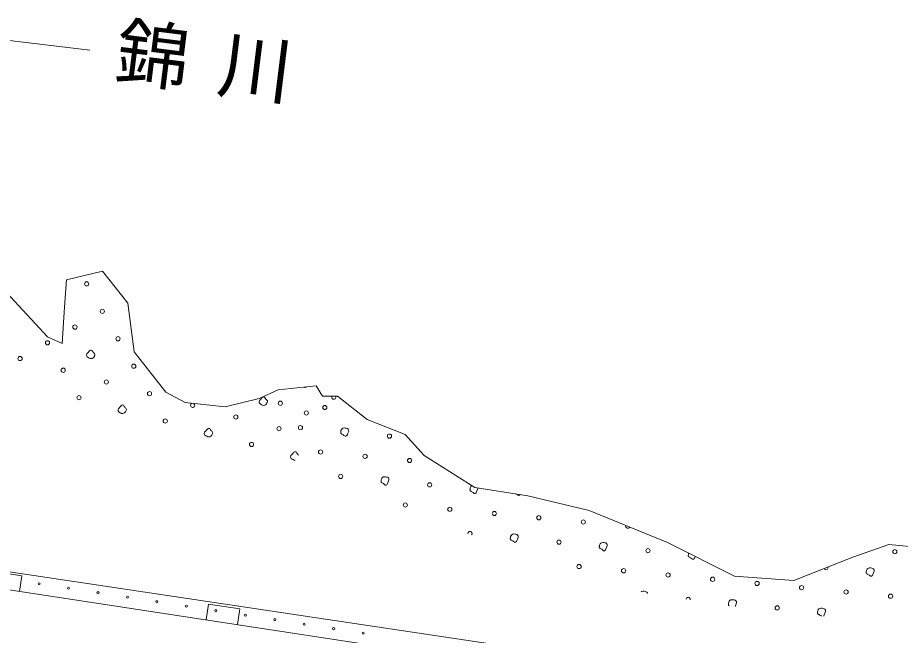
# Model space of a CAD drawing. Units: millimetres, scale not verified. Extents: x 40000 to 680000, y 20000 to 380000.
# Drawn here: x 495482 to 537372, y 309176 to 338469 of the extents above; entities that cross this region are included whole.
import ezdxf

# ---------------------------------------------------------------- set-up
doc = ezdxf.new("R2010")
doc.units = ezdxf.units.MM
doc.header["$LTSCALE"] = 1000
doc.layers.add('S-BGD', color=7, linetype='Continuous', lineweight=13)
doc.styles.add('ＭＳ ゴシック', font='')
doc.styles.get('ＭＳ ゴシック').set_extended_font_data('MS Gothic')

msp = doc.modelspace()

# ---------------------------------------------------------------- linework, layer by layer
at = {"layer": 'S-BGD'}
for p, q in [((498909, 336926), (492951, 337632)), ((499506, 326440), (497799, 326038)), ((500712, 324933), (499506, 326440)), ((496894, 323326), (494383, 326038)), ((497799, 326038), (497698, 324732)), ((497698, 324732), (497598, 323024)), ((501013, 322623), (500712, 324933)), ((497598, 323024), (496894, 323326)), ((498767, 322523), (498831, 322592)), ((498831, 322592), (498882, 322654)), ((498882, 322654), (498912, 322688)), ((498912, 322688), (498942, 322699)), ((498942, 322699), (498975, 322703)), ((498975, 322703), (499010, 322691)), ((499010, 322691), (499044, 322635)), ((499044, 322635), (499072, 322596)), ((499072, 322596), (499097, 322569)), ((499097, 322569), (499124, 322546)), ((502520, 320714), (501013, 322623)), ((498748, 322462), (498767, 322523)), ((498760, 322417), (498748, 322462)), ((498783, 322381), (498760, 322417)), ((498827, 322353), (498783, 322381)), ((498868, 322327), (498827, 322353)), ((498919, 322306), (498868, 322327)), ((498982, 322298), (498919, 322306)), ((499018, 322307), (498982, 322298)), ((499058, 322329), (499018, 322307)), ((499104, 322372), (499058, 322329)), ((499125, 322414), (499104, 322372)), ((499124, 322546), (499142, 322515)), ((499136, 322441), (499125, 322414)), ((499147, 322466), (499136, 322441)), ((499142, 322515), (499150, 322494)), ((499150, 322494), (499147, 322466)), ((509652, 321015), (507844, 320814)), ((509109, 320931), (509082, 320952)), ((509146, 320931), (509109, 320931)), ((509176, 320946), (509146, 320931)), ((509199, 320965), (509176, 320946)), ((509953, 320513), (509652, 321015)), ((503424, 320212), (502520, 320714)), ((507844, 320814), (506940, 320413)), ((507072, 320436), (507103, 320470)), ((507103, 320470), (507132, 320481)), ((507132, 320481), (507165, 320485)), ((507165, 320485), (507200, 320473)), ((507200, 320473), (507235, 320417)), ((510656, 320513), (509953, 320513)), ((512062, 319408), (510656, 320513)), ((500324, 319990), (500375, 320052)), ((500375, 320052), (500406, 320086)), ((500406, 320086), (500435, 320097)), ((500435, 320097), (500468, 320101)), ((500468, 320101), (500503, 320089)), ((500503, 320089), (500537, 320033)), ((505332, 320011), (503424, 320212)), ((506940, 320413), (505332, 320011)), ((506939, 320244), (506957, 320305)), ((506950, 320200), (506939, 320244)), ((506973, 320163), (506950, 320200)), ((506957, 320305), (507021, 320374)), ((507017, 320135), (506973, 320163)), ((507058, 320109), (507017, 320135)), ((507021, 320374), (507072, 320436)), ((507109, 320088), (507058, 320109)), ((507172, 320080), (507109, 320088)), ((507209, 320090), (507172, 320080)), ((507248, 320111), (507209, 320090)), ((507235, 320417), (507262, 320379)), ((507294, 320154), (507248, 320111)), ((507262, 320379), (507287, 320351)), ((507287, 320351), (507315, 320328)), ((507315, 320196), (507294, 320154)), ((507315, 320328), (507332, 320297)), ((507327, 320223), (507315, 320196)), ((507338, 320248), (507327, 320223)), ((507332, 320297), (507341, 320276)), ((507341, 320276), (507338, 320248)), ((500241, 319860), (500260, 319921)), ((500253, 319815), (500241, 319860)), ((500276, 319779), (500253, 319815)), ((500260, 319921), (500324, 319990)), ((500320, 319751), (500276, 319779)), ((500361, 319725), (500320, 319751)), ((500412, 319704), (500361, 319725)), ((500475, 319696), (500412, 319704)), ((500512, 319705), (500475, 319696)), ((500551, 319727), (500512, 319705)), ((500537, 320033), (500565, 319994)), ((500597, 319770), (500551, 319727)), ((500565, 319994), (500590, 319967)), ((500590, 319967), (500617, 319944)), ((500618, 319812), (500597, 319770)), ((500617, 319944), (500635, 319912)), ((500630, 319839), (500618, 319812)), ((500640, 319864), (500630, 319839)), ((500635, 319912), (500644, 319892)), ((500644, 319892), (500640, 319864)), ((513871, 318705), (512062, 319408)), ((504337, 318751), (504355, 318812)), ((504355, 318812), (504419, 318881)), ((504419, 318881), (504470, 318943)), ((504470, 318943), (504501, 318977)), ((504501, 318977), (504530, 318988)), ((504530, 318988), (504563, 318992)), ((504563, 318992), (504598, 318980)), ((504598, 318980), (504632, 318924)), ((504632, 318924), (504660, 318885)), ((504660, 318885), (504685, 318858)), ((504685, 318858), (504713, 318835)), ((504713, 318835), (504730, 318804)), ((504730, 318804), (504739, 318783)), ((510815, 318784), (510817, 318812)), ((510817, 318812), (510819, 318841)), ((510819, 318841), (510825, 318887)), ((510825, 318887), (510853, 318943)), ((510853, 318943), (510884, 318977)), ((510884, 318977), (510915, 318998)), ((510915, 318998), (510977, 319011)), ((510977, 319011), (511032, 319008)), ((511032, 319008), (511080, 318997)), ((511080, 318997), (511130, 318985)), ((511130, 318985), (511164, 318959)), ((511193, 318857), (511155, 318770)), ((511164, 318959), (511190, 318921)), ((511190, 318921), (511193, 318857)), ((504348, 318707), (504337, 318751)), ((504371, 318670), (504348, 318707)), ((504415, 318642), (504371, 318670)), ((504456, 318616), (504415, 318642)), ((504507, 318595), (504456, 318616)), ((504570, 318587), (504507, 318595)), ((504607, 318596), (504570, 318587)), ((504646, 318618), (504607, 318596)), ((504692, 318661), (504646, 318618)), ((504713, 318703), (504692, 318661)), ((504725, 318730), (504713, 318703)), ((504736, 318755), (504725, 318730)), ((504739, 318783), (504736, 318755)), ((510821, 318757), (510815, 318784)), ((510836, 318740), (510821, 318757)), ((510863, 318716), (510836, 318740)), ((510897, 318704), (510863, 318716)), ((510929, 318686), (510897, 318704)), ((510968, 318659), (510929, 318686)), ((511019, 318618), (510968, 318659)), ((511057, 318618), (511019, 318618)), ((511086, 318633), (511057, 318618)), ((511110, 318653), (511086, 318633)), ((511128, 318695), (511110, 318653)), ((511155, 318770), (511128, 318695)), ((514775, 317701), (513871, 318705)), ((508432, 317642), (508450, 317703)), ((508443, 317598), (508432, 317642)), ((508466, 317561), (508443, 317598)), ((508450, 317703), (508514, 317772)), ((508510, 317533), (508466, 317561)), ((508551, 317507), (508510, 317533)), ((508514, 317772), (508565, 317834)), ((508565, 317834), (508596, 317868)), ((508596, 317868), (508625, 317879)), ((508625, 317879), (508658, 317883)), ((508658, 317883), (508693, 317871)), ((508693, 317871), (508728, 317815)), ((508728, 317815), (508755, 317777)), ((508755, 317777), (508780, 317749)), ((508780, 317749), (508808, 317726)), ((517185, 316194), (514775, 317701)), ((508602, 317486), (508551, 317507)), ((508647, 317480), (508602, 317486)), ((512826, 316685), (512888, 316698)), ((512888, 316698), (512943, 316696)), ((512943, 316696), (512991, 316684)), ((512726, 316471), (512727, 316499)), ((512732, 316444), (512726, 316471)), ((512727, 316499), (512729, 316528)), ((512729, 316528), (512735, 316574)), ((512747, 316427), (512732, 316444)), ((512735, 316574), (512764, 316630)), ((512774, 316403), (512747, 316427)), ((512764, 316630), (512794, 316664)), ((512807, 316391), (512774, 316403)), ((512794, 316664), (512826, 316685)), ((512840, 316373), (512807, 316391)), ((512879, 316346), (512840, 316373)), ((512930, 316305), (512879, 316346)), ((512967, 316305), (512930, 316305)), ((512997, 316320), (512967, 316305)), ((512991, 316684), (513041, 316672)), ((513021, 316340), (512997, 316320)), ((513038, 316382), (513021, 316340)), ((513066, 316457), (513038, 316382)), ((513041, 316672), (513075, 316646)), ((513103, 316545), (513066, 316457)), ((513075, 316646), (513100, 316608)), ((513100, 316608), (513103, 316545)), ((517018, 316261), (517046, 316281)), ((516949, 316069), (516951, 316096)), ((516955, 316042), (516949, 316069)), ((516951, 316096), (516953, 316126)), ((516953, 316126), (516959, 316172)), ((516970, 316025), (516955, 316042)), ((516959, 316172), (516988, 316228)), ((516997, 316001), (516970, 316025)), ((516988, 316228), (517018, 316261)), ((517031, 315989), (516997, 316001)), ((517064, 315971), (517031, 315989)), ((517102, 315944), (517064, 315971)), ((517153, 315903), (517102, 315944)), ((517191, 315903), (517153, 315903)), ((519697, 315792), (517185, 316194)), ((517220, 315918), (517191, 315903)), ((517244, 315938), (517220, 315918)), ((517262, 315980), (517244, 315938)), ((517289, 316055), (517262, 315980)), ((517327, 316142), (517289, 316055)), ((517326, 316171), (517327, 316142)), ((522610, 315089), (519697, 315792)), ((526326, 313582), (522610, 315089)), ((518860, 313756), (518862, 313784)), ((518862, 313784), (518864, 313813)), ((518864, 313813), (518870, 313859)), ((518870, 313859), (518898, 313915)), ((518898, 313915), (518929, 313949)), ((518929, 313949), (518960, 313970)), ((518960, 313970), (519022, 313983)), ((519022, 313983), (519077, 313980)), ((519077, 313980), (519125, 313969)), ((519125, 313969), (519175, 313957)), ((519175, 313957), (519209, 313931)), ((519238, 313829), (519200, 313742)), ((519209, 313931), (519235, 313893)), ((519235, 313893), (519238, 313829)), ((518866, 313729), (518860, 313756)), ((518881, 313712), (518866, 313729)), ((518908, 313688), (518881, 313712)), ((518942, 313676), (518908, 313688)), ((518974, 313658), (518942, 313676)), ((519013, 313631), (518974, 313658)), ((519064, 313590), (519013, 313631)), ((519102, 313590), (519064, 313590)), ((519131, 313605), (519102, 313590)), ((519155, 313625), (519131, 313605)), ((519172, 313667), (519155, 313625)), ((519200, 313742), (519172, 313667)), ((523083, 313354), (523085, 313381)), ((523090, 313326), (523083, 313354)), ((523085, 313381), (523087, 313411)), ((523087, 313411), (523093, 313457)), ((523093, 313457), (523122, 313513)), ((523122, 313513), (523152, 313546)), ((523152, 313546), (523184, 313568)), ((523184, 313568), (523246, 313581)), ((523246, 313581), (523301, 313578)), ((523301, 313578), (523348, 313567)), ((523348, 313567), (523399, 313555)), ((523399, 313555), (523432, 313528)), ((523461, 313427), (523423, 313340)), ((523432, 313528), (523458, 313490)), ((523458, 313490), (523461, 313427)), ((529499, 311975), (526326, 313582)), ((536832, 313482), (535125, 312879)), ((538942, 313281), (536832, 313482)), ((489847, 312962), (520766, 308338)), ((523104, 313310), (523090, 313326)), ((523132, 313286), (523104, 313310)), ((523165, 313274), (523132, 313286)), ((523198, 313256), (523165, 313274)), ((523237, 313229), (523198, 313256)), ((523288, 313188), (523237, 313229)), ((523325, 313188), (523288, 313188)), ((523355, 313203), (523325, 313188)), ((523379, 313223), (523355, 313203)), ((523396, 313265), (523379, 313223)), ((523423, 313340), (523396, 313265)), ((527307, 312951), (527309, 312979)), ((527313, 312924), (527307, 312951)), ((527309, 312979), (527311, 313008)), ((527311, 313008), (527317, 313055)), ((527328, 312908), (527313, 312924)), ((527317, 313055), (527327, 313075)), ((527355, 312884), (527328, 312908)), ((527389, 312872), (527355, 312884)), ((527421, 312854), (527389, 312872)), ((527460, 312827), (527421, 312854)), ((527511, 312785), (527460, 312827)), ((527549, 312785), (527511, 312785)), ((527578, 312801), (527549, 312785)), ((527602, 312820), (527578, 312801)), ((527620, 312862), (527602, 312820)), ((527639, 312917), (527620, 312862)), ((535125, 312879), (532312, 311774)), ((489661, 312156), (520686, 307436)), ((495686, 311998), (494203, 312224)), ((535754, 312147), (535756, 312175)), ((535760, 312120), (535754, 312147)), ((535756, 312175), (535758, 312204)), ((535758, 312204), (535764, 312250)), ((535775, 312103), (535760, 312120)), ((535764, 312250), (535792, 312306)), ((535802, 312079), (535775, 312103)), ((535792, 312306), (535823, 312340)), ((535823, 312340), (535854, 312361)), ((535854, 312361), (535916, 312374)), ((535916, 312374), (535971, 312372)), ((535971, 312372), (536019, 312360)), ((536019, 312360), (536069, 312348)), ((536094, 312133), (536067, 312058)), ((536069, 312348), (536103, 312322)), ((536132, 312220), (536094, 312133)), ((536103, 312322), (536129, 312284)), ((536129, 312284), (536132, 312220)), ((495573, 311257), (495686, 311998)), ((532312, 311774), (529499, 311975)), ((535836, 312067), (535802, 312079)), ((535868, 312049), (535836, 312067)), ((535907, 312022), (535868, 312049)), ((535958, 311981), (535907, 312022)), ((535996, 311981), (535958, 311981)), ((536025, 311996), (535996, 311981)), ((536049, 312016), (536025, 311996)), ((536067, 312058), (536049, 312016)), ((525075, 311241), (525094, 311255)), ((525094, 311255), (525156, 311268)), ((525156, 311268), (525211, 311265)), ((525211, 311265), (525259, 311254)), ((525259, 311254), (525309, 311242)), ((525309, 311242), (525343, 311216)), ((525343, 311216), (525369, 311178)), ((525369, 311178), (525369, 311165)), ((529256, 310797), (529286, 310831)), ((529286, 310831), (529318, 310853)), ((529318, 310853), (529380, 310866)), ((529380, 310866), (529435, 310863)), ((529435, 310863), (529482, 310852)), ((529482, 310852), (529533, 310840)), ((529533, 310840), (529567, 310813)), ((504545, 310650), (504432, 309909)), ((506028, 310425), (504545, 310650)), ((505915, 309683), (506028, 310425)), ((529218, 310638), (529219, 310666)), ((529224, 310611), (529218, 310638)), ((529219, 310666), (529221, 310695)), ((529221, 310695), (529227, 310742)), ((529239, 310595), (529224, 310611)), ((529227, 310742), (529256, 310797)), ((529255, 310580), (529239, 310595)), ((529530, 310550), (529526, 310539)), ((529558, 310625), (529530, 310550)), ((529595, 310712), (529558, 310625)), ((529567, 310813), (529592, 310775)), ((529592, 310775), (529595, 310712)), ((533480, 310395), (533510, 310429)), ((533510, 310429), (533541, 310450)), ((533541, 310450), (533604, 310464)), ((533604, 310464), (533658, 310461)), ((533658, 310461), (533706, 310450)), ((533706, 310450), (533756, 310438)), ((533756, 310438), (533790, 310411)), ((533790, 310411), (533816, 310373)), ((533441, 310236), (533443, 310264)), ((533447, 310209), (533441, 310236)), ((533443, 310264), (533445, 310293)), ((533445, 310293), (533451, 310340)), ((533462, 310193), (533447, 310209)), ((533451, 310340), (533480, 310395)), ((533489, 310169), (533462, 310193)), ((533523, 310156), (533489, 310169)), ((533555, 310139), (533523, 310156)), ((533594, 310112), (533555, 310139)), ((533626, 310086), (533594, 310112)), ((533736, 310105), (533719, 310091)), ((533754, 310147), (533736, 310105)), ((533781, 310223), (533754, 310147)), ((533819, 310310), (533781, 310223)), ((533816, 310373), (533819, 310310))]:
    msp.add_line(p, q, dxfattribs=at)
for centre, radius in [((498754, 325843), 99.5), ((499500, 324542), 99.5), ((498199, 323795), 99.5), ((496898, 323049), 99.5), ((500247, 323241), 99.5), ((495597, 322302), 99.5), ((497645, 321748), 99.5), ((500993, 321940), 99.5), ((499692, 321193), 99.5), ((498391, 320447), 99.5), ((501740, 320639), 99.5), ((507947, 320182), 99.5), ((510059, 319981), 99.5), ((505835, 319530), 99.5), ((509184, 319722), 99.5), ((502486, 319338), 99.5), ((507883, 318975), 99.5), ((508903, 319026), 99.5), ((513126, 318624), 99.5), ((506582, 318229), 99.5), ((509858, 317869), 99.5), ((511970, 317668), 99.5), ((514081, 317467), 99.5), ((510813, 316713), 99.5), ((515037, 316311), 99.5), ((513880, 315355), 99.5), ((515992, 315154), 99.5), ((518104, 314953), 99.5), ((520216, 314752), 99.5), ((522327, 314551), 99.5), ((521171, 313596), 99.5), ((525394, 313193), 99.5), ((537110, 313143), 99.5), ((522126, 312439), 99.5), ((524238, 312238), 99.5), ((526350, 312037), 99.5), ((496499, 311622), 49.8), ((528462, 311836), 99.5), ((530573, 311635), 99.5), ((497897, 311409), 49.8), ((532685, 311434), 99.5), ((534797, 311232), 99.5), ((499295, 311196), 49.8), ((500693, 310983), 49.8), ((536909, 311031), 99.5), ((502091, 310771), 49.8), ((503489, 310558), 49.8), ((531529, 310478), 99.5), ((504888, 310345), 49.8), ((506286, 310133), 49.8), ((507684, 309920), 49.8), ((509082, 309707), 49.8), ((510480, 309494), 49.8), ((511878, 309282), 49.8)]:
    msp.add_circle(centre, radius, dxfattribs=at)
for centre, start, end in [((510485, 320468), 134.6791, 33.0919), ((503787, 320084), 110.6985, 57.2832), ((519260, 315908), 198.5214, 323.2977), ((524439, 314350), 159.3266, 336.5368), ((516947, 313998), 322.4908, 180.4721), ((533842, 312389), 208.9847, 13.9076), ((527305, 310880), 347.4753, 175.4135)]:
    msp.add_arc(centre, 99.5, start, end, dxfattribs=at)

# ---------------------------------------------------------------- texts
at = {"layer": 'S-BGD', "insert": (499970, 335335), "char_height": 2566, "attachment_point": 7, "rotation": 352.9, "style": 'ＭＳ ゴシック'}
msp.add_mtext('\\T1.4;錦川', dxfattribs=at)

doc.saveas('drawing.dxf')
